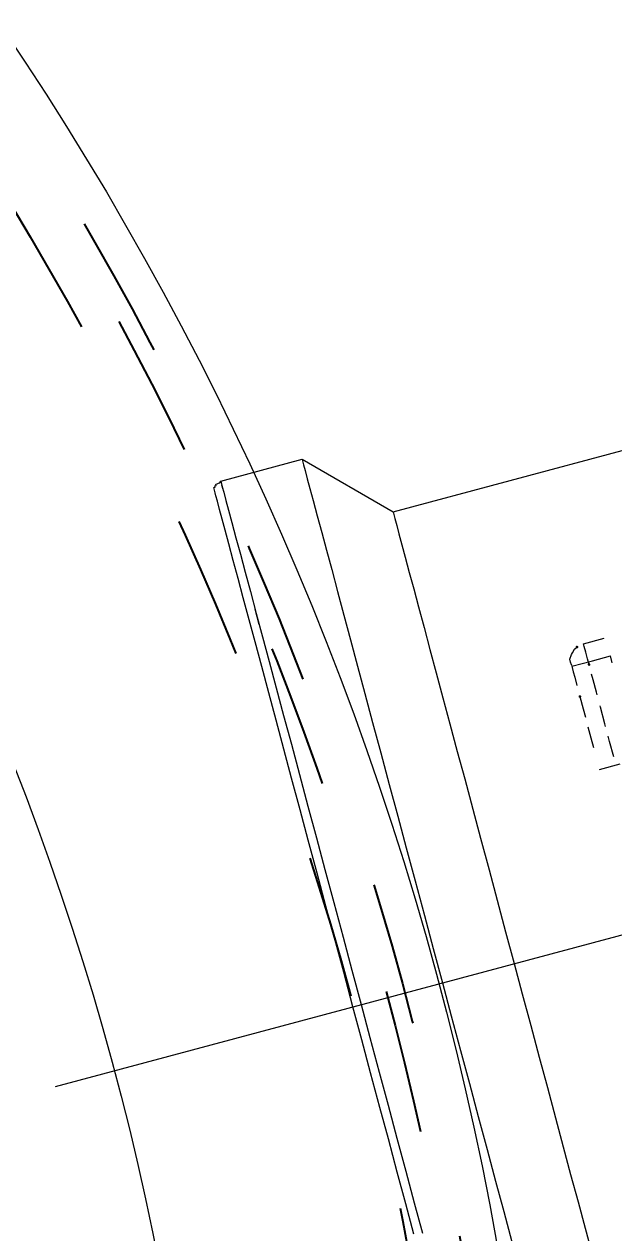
# Model space of a CAD drawing. Header units: millimetres. Extents: x 89051 to 218395, y -330386 to -125649.
# Drawn here: x 90695.2 to 90745.2, y -128435.2 to -128332.7 of the extents above; entities that cross this region are included whole.
import ezdxf

# ---------------------------------------------------------------- set-up
doc = ezdxf.new("R2010")
doc.units = ezdxf.units.MM
doc.header["$LTSCALE"] = 13
for name, pattern in [('1 实线', [0]), ('ACAD_ISO03W100', [1.18, 0.47, -0.71]), ('ACAD_ISO04W100', [30, 24, -3, 0, -3]), ('CENTER', [50.8, 31.75, -6.35, 6.35, -6.35])]:
    doc.linetypes.add(name, pattern=pattern)
doc.layers.get('0').update_dxf_attribs({"color": 1, "linetype": 'CENTER'})
doc.layers.add('C00-00-00', color=7, linetype='Continuous')
doc.layers.add('粗实线', color=4, linetype='Continuous')
doc.layers.add('标注、文本', color=3, linetype='Continuous', lineweight=25)
doc.styles.get("Standard").update_dxf_attribs({"font": 'gbenor.shx', "bigfont": 'gbcbig.shx'})
doc.dimstyles.new('1-15', dxfattribs={"dimscale": 20, "dimtxt": 3.5, "dimasz": 2, "dimexe": 1.5, "dimexo": 0.5, "dimgap": 0.5, "dimtad": 1, "dimtoh": 1, "dimdec": 1, "dimdsep": 46, "dimtxsty": 'Standard', "dimcen": 2.5, "dimclrd": 3, "dimclre": 3, "dimclrt": 3, "dimadec": 0, "dimazin": 2, "dimtfac": 1, "dimtdec": 1, "dimtmove": 0, "dimatfit": 2, "dimfxl": 1, "dimarcsym": 0})

# ---------------------------------------------------------------- blocks, each defined once
blk = doc.blocks.new('225635')
at = {"layer": 'C00-00-00'}
h = blk.add_hatch(color=256, dxfattribs=at)
h.dxf.hatch_style = 2
h.paths.add_polyline_path([(72471.33, -125586.5), (72471.24, -125586.54), (72471.21, -125586.62), (72471.24, -125586.71), (72471.33, -125586.74), (72471.41, -125586.71), (72471.45, -125586.62), (72471.41, -125586.54)])
h = blk.add_hatch(color=256, dxfattribs=at)
h.dxf.hatch_style = 2
h.paths.add_polyline_path([(72471.93, -125588.2), (72471.85, -125588.23), (72471.81, -125588.32), (72471.85, -125588.4), (72471.93, -125588.44), (72472.02, -125588.4), (72472.05, -125588.32), (72472.02, -125588.23)])
h = blk.add_hatch(color=256, dxfattribs=at)
h.dxf.hatch_style = 2
h.paths.add_polyline_path([(72470.48, -125590.62), (72470.39, -125590.65), (72470.36, -125590.74), (72470.39, -125590.82), (72470.48, -125590.86), (72470.57, -125590.82), (72470.6, -125590.74), (72470.57, -125590.65)])
at = {"layer": 'C00-00-00', "lineweight": 15}
for points in [[(72445.07, -125565.93), (72445.07, -125565.81), (72445.07, -125565.69), (72445.07, -125565.57), (72445.19, -125565.57), (72445.19, -125565.45), (72445.31, -125565.45), (72445.31, -125565.33), (72445.43, -125565.33), (72445.55, -125565.33), (72445.67, -125565.33), (72445.79, -125565.2)], [(72445.07, -125631.15), (72445.07, -125628.49), (72445.07, -125625.71), (72445.07, -125622.8), (72445.07, -125620.02), (72445.07, -125617), (72445.07, -125614.09), (72445.07, -125611.19), (72445.07, -125608.16), (72445.07, -125605.26), (72445.07, -125602.35), (72445.07, -125599.45), (72445.07, -125596.55), (72445.07, -125593.88), (72445.07, -125591.1), (72445.07, -125588.56), (72445.07, -125586.02), (72445.07, -125583.6), (72445.07, -125581.3), (72445.07, -125579.12), (72445.07, -125577.18), (72445.07, -125575.25), (72445.07, -125573.55), (72445.07, -125571.98), (72445.07, -125570.53), (72445.07, -125569.32), (72445.07, -125568.35), (72445.07, -125567.5), (72445.07, -125566.78), (72445.07, -125566.29), (72445.07, -125566.05), (72445.07, -125565.93)], [(72445.79, -125565.2), (72452.93, -125565.2)], [(72445.79, -125565.2), (72445.79, -125565.33), (72445.79, -125565.69), (72445.79, -125566.17), (72445.79, -125566.9), (72445.79, -125567.75), (72445.79, -125568.83), (72445.79, -125570.17), (72445.79, -125571.62), (72445.79, -125573.19), (72445.79, -125574.89), (72445.79, -125576.82), (72445.79, -125578.88), (72445.79, -125581.06), (72445.79, -125583.36), (72445.79, -125585.78), (72445.79, -125588.32), (72445.79, -125590.98), (72445.79, -125593.76), (72445.79, -125596.55), (72445.79, -125599.33), (72445.79, -125602.23), (72445.79, -125605.26), (72445.79, -125608.16), (72445.79, -125611.19)], [(72445.79, -125565.93), (72445.79, -125565.57)], [(72452.93, -125565.2), (72459.23, -125571.5)], [(72452.93, -125565.2), (72452.93, -125565.33), (72452.93, -125565.69), (72452.93, -125566.17), (72452.93, -125566.9), (72452.93, -125567.75), (72452.93, -125568.83), (72452.93, -125570.17), (72452.93, -125571.62), (72452.93, -125573.19), (72452.93, -125574.89), (72452.93, -125576.82), (72452.93, -125578.88), (72452.93, -125581.06), (72452.93, -125583.36), (72452.93, -125585.78), (72452.93, -125588.32), (72452.93, -125590.98), (72452.93, -125593.76), (72452.93, -125596.55), (72452.93, -125599.33), (72452.93, -125602.23), (72452.93, -125605.26), (72452.93, -125608.16), (72452.93, -125611.19)], [(72459.23, -125571.5), (72479.8, -125571.5)], [(72459.23, -125571.5), (72459.23, -125571.74), (72459.23, -125572.1), (72459.23, -125572.71), (72459.23, -125573.43), (72459.23, -125574.4), (72459.23, -125575.49), (72459.23, -125576.82), (72459.23, -125578.27), (72459.23, -125579.85), (72459.23, -125581.66), (72459.23, -125583.6), (72459.23, -125585.65), (72459.23, -125587.83), (72459.23, -125590.13), (72459.23, -125592.55), (72459.23, -125594.97), (72459.23, -125597.63), (72459.23, -125600.18), (72459.23, -125602.96), (72459.23, -125605.62), (72459.23, -125608.4), (72459.23, -125611.19)], [(72445.79, -125577.79), (72445.79, -125576.46)], [(72471.08, -125586.74), (72471.33, -125586.62)], [(72471.93, -125586.5), (72473.75, -125586.5)], [(72471.93, -125586.74), (72471.93, -125586.5)], [(72470.48, -125587.47), (72470.72, -125587.11)], [(72470.48, -125587.71), (72470.48, -125587.47)], [(72470.48, -125587.95), (72470.48, -125587.71)], [(72470.72, -125587.11), (72470.84, -125586.99)], [(72470.84, -125586.99), (72471.08, -125586.74)], [(72471.93, -125587.23), (72471.93, -125586.74)], [(72471.93, -125587.83), (72471.93, -125587.23)], [(72470.48, -125587.95), (72470.48, -125588.08)], [(72470.48, -125588.08), (72470.48, -125588.2)], [(72470.48, -125588.08), (72472.29, -125588.08)], [(72470.48, -125588.2), (72470.48, -125588.56)], [(72470.48, -125588.56), (72470.48, -125589.04)], [(72471.93, -125588.32), (72471.93, -125587.83)], [(72472.29, -125588.08), (72473.87, -125588.08)], [(72473.87, -125588.2), (72473.87, -125588.08)], [(72473.87, -125588.56), (72473.87, -125588.2)], [(72473.87, -125588.68), (72473.87, -125588.56)], [(72470.48, -125589.04), (72470.48, -125589.77)], [(72471.93, -125589.65), (72471.93, -125589.16)], [(72471.93, -125590.74), (72471.93, -125589.65)], [(72470.48, -125590.74), (72470.48, -125591.83)], [(72471.93, -125590.98), (72471.93, -125590.74)], [(72470.48, -125591.83), (72470.48, -125592.55)], [(72471.93, -125592.07), (72471.93, -125591.95)], [(72471.93, -125593.52), (72471.93, -125592.07)], [(72470.48, -125593.4), (72470.48, -125594.37)], [(72471.93, -125593.76), (72471.93, -125593.52)], [(72470.48, -125594.37), (72470.48, -125595.21)], [(72471.93, -125595.09), (72471.93, -125594.61)], [(72471.93, -125596.42), (72471.93, -125595.09)], [(72470.48, -125597.15), (72472.29, -125597.15)], [(72445.79, -125611.19), (72445.79, -125614.09), (72445.79, -125617.12), (72445.79, -125620.02), (72445.79, -125622.93), (72445.79, -125625.83), (72445.79, -125628.61), (72445.79, -125631.27)], [(72452.93, -125611.19), (72452.93, -125614.09), (72452.93, -125617.12), (72452.93, -125620.02), (72452.93, -125622.93), (72452.93, -125625.83), (72452.93, -125628.61), (72452.93, -125631.27), (72452.93, -125633.94)], [(72459.23, -125611.19), (72459.23, -125613.85), (72459.23, -125616.63), (72459.23, -125619.42), (72459.23, -125622.08), (72459.23, -125624.74), (72459.23, -125627.28), (72459.23, -125629.7), (72459.23, -125632.12), (72459.23, -125634.42), (72459.23, -125636.6), (72459.23, -125638.66), (72459.23, -125640.59), (72459.23, -125642.41), (72459.23, -125643.98), (72459.23, -125645.43), (72459.23, -125646.76), (72459.23, -125647.85), (72459.23, -125648.82), (72459.23, -125649.55), (72459.23, -125650.15), (72459.23, -125650.51), (72459.23, -125650.76)]]:
    blk.add_lwpolyline(points, dxfattribs=at)
at = {"layer": '标注、文本', "color": 1, "linetype": 'ACAD_ISO04W100', "lineweight": 15}
blk.add_line((72418.95, -125611.19), (72558.05, -125611.19), dxfattribs=at)
blk = doc.blocks.new('*D535')
at = {"layer": 'Defpoints', "color": 0, "transparency": 16777216}
for p in [(90832.24, -128386.82), (90697.88, -128422.82), (91011.02, -128531.21), (90697.88, -128544.93), (90832.24, -128580.93)]:
    blk.add_point(p, dxfattribs=at)
at = {"layer": '标注、文本', "color": 3, "lineweight": -2, "transparency": 16777216}
for p, q in [((90841.9, -128384.23), (91023.56, -128335.56)), ((90841.9, -128583.52), (91023.56, -128632.19))]:
    blk.add_line(p, q, dxfattribs=at)
blk.add_arc((90470.03, -128483.88), 543.05, 349.2212, 10.7788, dxfattribs=at)
at = {"layer": '标注、文本', "color": 3, "transparency": 16777216}
for points in [[(90997, -128383.8), (91010, -128380.83), (90994.58, -128343.32)], [(91010, -128586.92), (90997, -128583.95), (90994.58, -128624.43)]]:
    blk.add_solid(points, dxfattribs=at)
at = {"layer": '标注、文本', "color": 3, "transparency": 16777216, "insert": (90968.08, -128483.88), "char_height": 70, "attachment_point": 5, "rotation": 90}
blk.add_mtext('30°', dxfattribs=at)

msp = doc.modelspace()

# ---------------------------------------------------------------- linework, layer by layer
at = {"color": 7, "linetype": '1 实线', "lineweight": 0}
for radius in [269.5, 241]:
    msp.add_circle((90470.03, -128483.88), radius, dxfattribs=at)
at = {"layer": '粗实线', "color": 2, "linetype": 'ACAD_ISO03W100', "ltscale": 2}
for radius in [266.5, 265, 262]:
    msp.add_circle((90470.03, -128483.88), radius, dxfattribs=at)

# ---------------------------------------------------------------- block references
at = {"layer": '标注、文本', "rotation": 14.99999999996748}
msp.add_blockref('225635', (-11764.03, -25835.14), dxfattribs=at)

# ---------------------------------------------------------------- dimensions: what is measured, and where the dimension line sits
at = {"layer": '标注、文本'}
dim = msp.add_angular_dim_2l(base=(91011.02, -128531.21), line1=((90697.88, -128544.93), (90832.24, -128580.93)), line2=((90697.88, -128422.82), (90832.24, -128386.82)), dimstyle='1-15', dxfattribs=at)
dim.commit()
dim.dimension.update_dxf_attribs({"geometry": '*D535', "text_midpoint": (90968.08, -128483.88)})

doc.saveas('drawing.dxf')
